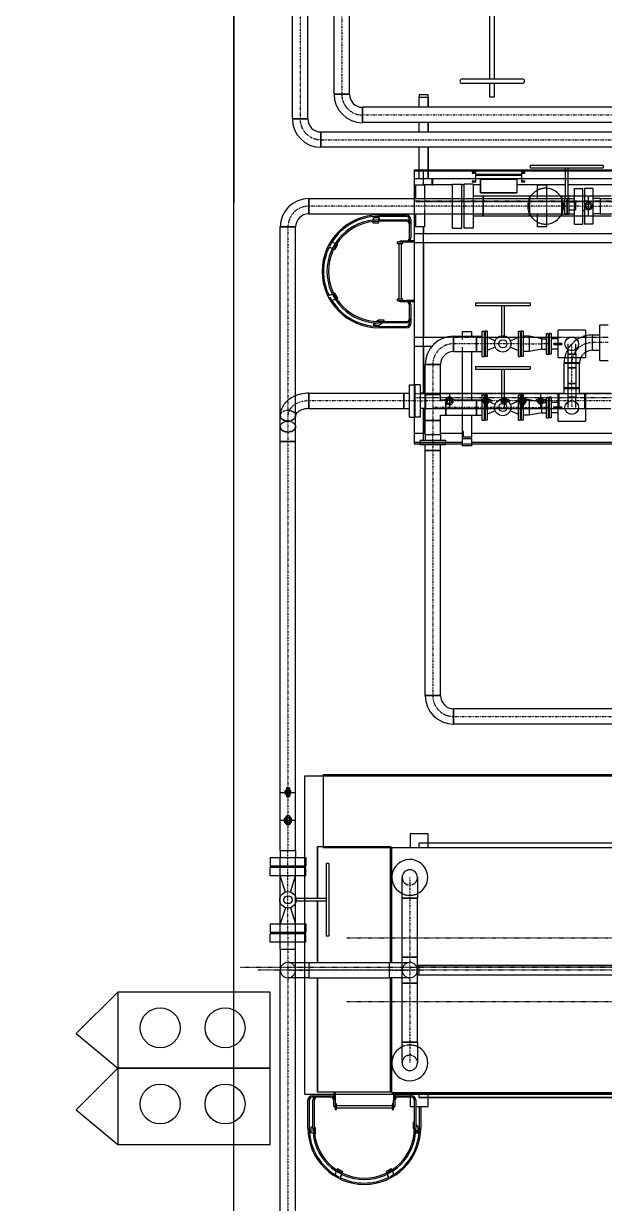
# Model space of a CAD drawing. Header units: millimetres. Extents: x -10011772 to -8149599, y 2847708 to 3434448.
# Drawn here: x -9541442 to -9528684, y 3181163 to 3207107 of the extents above; entities that cross this region are included whole.
import ezdxf

# ---------------------------------------------------------------- set-up
doc = ezdxf.new("R2010")
doc.units = ezdxf.units.MM
for name, pattern in [('DASHDOT2', [0.5, 0.25, -0.125, 0, -0.125]), ('DIVIDE2', [0.625, 0.25, -0.125, 0, -0.125, 0, -0.125]), ('HIDDEN2', [0.1875, 0.125, -0.0625])]:
    doc.linetypes.add(name, pattern=pattern)
doc.layers.add('总平面底图', color=9, linetype='Continuous')
doc.layers.add('硅胶总平面地图', color=9, linetype='Continuous')

# ---------------------------------------------------------------- blocks, each defined once
blk = doc.blocks.new('总平面底图 爆炸危险区 LOCATION I')
at = {"layer": '总平面底图', "linetype": 'DIVIDE2', "ltscale": 10}
blk.add_line((206315, 97328), (206315, 147328), dxfattribs=at)
blk.add_line((206315, 97328), (206315, 147328), dxfattribs=at)
at = {"layer": '总平面底图'}
for p, q in [((206315, 107074), (206315, 147328)), ((206315, 140640), (206315, 137863)), ((208295, 138208), (208295, 135208)), ((218295, 138208), (208295, 138208)), ((208295, 135208), (218295, 135208)), ((207095, 128058), (207095, 131558)), ((207095, 131558), (218295, 131558)), ((207095, 128058), (218295, 128058))]:
    blk.add_line(p, q, dxfattribs=at)
at = {"layer": '总平面底图', "linetype": 'Continuous'}
for p, q in [((206959, 138782), (206959, 141093)), ((207127, 138782), (207127, 141093)), ((207416, 139053), (207416, 140293)), ((207584, 139053), (207584, 140293)), ((209128, 139222), (209128, 140326)), ((209178, 139222), (209178, 140326)), ((208823, 139222), (209483, 139222)), ((209483, 139172), (208823, 139172)), ((209128, 139022), (209128, 139172)), ((209178, 139022), (209178, 139172)), ((207416, 139053), (207584, 139053)), ((207584, 139053), (207416, 139053)), ((208350, 139047), (208350, 139022)), ((208350, 139047), (208350, 139022)), ((208450, 139047), (208350, 139047)), ((208450, 139047), (208350, 139047)), ((208350, 139022), (208450, 139022)), ((208350, 139022), (208450, 139022)), ((208350, 138909), (208350, 139022)), ((208350, 138909), (208350, 139022)), ((208450, 139022), (208450, 139047)), ((208450, 139022), (208450, 139047)), ((208450, 139022), (208450, 138909)), ((208450, 138909), (208450, 139022)), ((209178, 139022), (209128, 139022)), ((207729, 138909), (207729, 138741)), ((207729, 138741), (207729, 138909)), ((213771, 138909), (207729, 138909)), ((206959, 138782), (207127, 138782)), ((207127, 138782), (206959, 138782)), ((213771, 138741), (207729, 138741)), ((208350, 138637), (208350, 138741)), ((208350, 138637), (208350, 138741)), ((208450, 138741), (208450, 138637)), ((208450, 138637), (208450, 138741)), ((207271, 138469), (207271, 138637)), ((212571, 138637), (207271, 138637)), ((207271, 138637), (207271, 138469)), ((212571, 138469), (207271, 138469)), ((208350, 138122), (208350, 138469)), ((208350, 138122), (208350, 138469)), ((208450, 138469), (208450, 138122)), ((208450, 138122), (208450, 138469)), ((208300, 137906), (208300, 138222)), ((208300, 138222), (218300, 138222)), ((208400, 138055), (208400, 138222)), ((208933, 138192), (208933, 138185)), ((208973, 138192), (208933, 138192)), ((208933, 138185), (208970, 138185)), ((208970, 138185), (208970, 138098)), ((208973, 138091), (208973, 138192)), ((208973, 138172), (209473, 138172)), ((208973, 138161), (209473, 138161)), ((209513, 138192), (209473, 138192)), ((209473, 138192), (209473, 138091)), ((209477, 138098), (209477, 138185)), ((209477, 138185), (209513, 138185)), ((209513, 138185), (209513, 138192)), ((209570, 138272), (210370, 138272)), ((209570, 138272), (209570, 138242)), ((209570, 138242), (210370, 138242)), ((209955, 138242), (209955, 138222)), ((209985, 138242), (209985, 138222)), ((210370, 138272), (210370, 138242)), ((208970, 138121), (208300, 138121)), ((208309, 138055), (208309, 137906)), ((208309, 138055), (208410, 138055)), ((208450, 138122), (208350, 138122)), ((208450, 138122), (208350, 138122)), ((208491, 138057), (208400, 138057)), ((208401, 138055), (208401, 138057)), ((208410, 138055), (208410, 137906)), ((208491, 138121), (208491, 138056)), ((208491, 138056), (208501, 138056)), ((208501, 138056), (208501, 138121)), ((208716, 138057), (208501, 138057)), ((208716, 137906), (208716, 138063)), ((208716, 137906), (208716, 138063)), ((208716, 138063), (208819, 138063)), ((208819, 137906), (208819, 138063)), ((208840, 138057), (208819, 138057)), ((208840, 138063), (208840, 137906)), ((208943, 138063), (208840, 138063)), ((208970, 138098), (208933, 138098)), ((208933, 138098), (208933, 138091)), ((208933, 138091), (208973, 138091)), ((208943, 138063), (208943, 137906)), ((209023, 138057), (208943, 138057)), ((209473, 138121), (208973, 138121)), ((209023, 138118), (209423, 138118)), ((209423, 138118), (209023, 138118)), ((209023, 137968), (209023, 138118)), ((209023, 138118), (209023, 137968)), ((209423, 138118), (209423, 137968)), ((209423, 138118), (209423, 137968)), ((209955, 138057), (209423, 138057)), ((209473, 138091), (209513, 138091)), ((214514, 138121), (209477, 138121)), ((209513, 138098), (209477, 138098)), ((209513, 138091), (209513, 138098)), ((209648, 138055), (209750, 138055)), ((209648, 138055), (209648, 137906)), ((209750, 138055), (209750, 137906)), ((209955, 138121), (209955, 137912)), ((209985, 138121), (209985, 137912)), ((210797, 138057), (209985, 138057)), ((207138, 137737), (207138, 137906)), ((207138, 137906), (207138, 137737)), ((207138, 137906), (209978, 137906)), ((209053, 137931), (208943, 137931)), ((209423, 137968), (209023, 137968)), ((209023, 137968), (209423, 137968)), ((209053, 137906), (209053, 137931)), ((209562, 137931), (209053, 137931)), ((209053, 137931), (209053, 137906)), ((209562, 137931), (209562, 137906)), ((209576, 137931), (209562, 137931)), ((209562, 137906), (209562, 137931)), ((209918, 137931), (209904, 137931)), ((209918, 137906), (209918, 137931)), ((209955, 137931), (209918, 137931)), ((209918, 137931), (209918, 137906)), ((209946, 137912), (209946, 137906)), ((209955, 137912), (209946, 137912)), ((209978, 137822), (209978, 137906)), ((209978, 137906), (210057, 137906)), ((209978, 137906), (209978, 137737)), ((210057, 137931), (209985, 137931)), ((209995, 137912), (209985, 137912)), ((209995, 137912), (209995, 137906)), ((210057, 137822), (210057, 138018)), ((210057, 138018), (210149, 138018)), ((210149, 137822), (210149, 138018)), ((210167, 137931), (210149, 137931)), ((210167, 138018), (210167, 137822)), ((210259, 138018), (210167, 138018)), ((210210, 137712), (210210, 137931)), ((210259, 138018), (210259, 137822)), ((210460, 137931), (210259, 137931)), ((210338, 137906), (210259, 137906)), ((210338, 137906), (210338, 137822)), ((210338, 137906), (210338, 137737)), ((210338, 137906), (211157, 137906)), ((209978, 137737), (209978, 137822)), ((210057, 137625), (210057, 137822)), ((210167, 137869), (210149, 137869)), ((210149, 137625), (210149, 137822)), ((210167, 137769), (210149, 137769)), ((210167, 137822), (210167, 137625)), ((210259, 137822), (210259, 137625)), ((210338, 137822), (210338, 137737)), ((207138, 137737), (209978, 137737)), ((207906, 137655), (207843, 137655)), ((207843, 137655), (207843, 137640)), ((207843, 137640), (207906, 137640)), ((207845, 137668), (207850, 137694)), ((207914, 137694), (207850, 137694)), ((207894, 137640), (207906, 137640)), ((207905, 137725), (208210, 137725)), ((208210, 137709), (207905, 137709)), ((207905, 137671), (208210, 137671)), ((208210, 137656), (207905, 137656)), ((207906, 137655), (207906, 137656)), ((207906, 137640), (207909, 137656)), ((207906, 137640), (207906, 137655)), ((207906, 137640), (207906, 137640)), ((207909, 137671), (207914, 137694)), ((207912, 137671), (207914, 137679)), ((207914, 137679), (207914, 137694)), ((208243, 137658), (208243, 137676)), ((208258, 137676), (208258, 137623)), ((208300, 137651), (208300, 137737)), ((208300, 136722), (208300, 137651)), ((208309, 137737), (208309, 137596)), ((208410, 137737), (208410, 137596)), ((208716, 137580), (208716, 137737)), ((208716, 137580), (208716, 137737)), ((208819, 137580), (208819, 137737)), ((208840, 137737), (208840, 137580)), ((208943, 137737), (208943, 137580)), ((209053, 137712), (208943, 137712)), ((209053, 137712), (209053, 137737)), ((209053, 137737), (209053, 137712)), ((209562, 137712), (209053, 137712)), ((209562, 137737), (209562, 137712)), ((209562, 137712), (209562, 137737)), ((209576, 137712), (209562, 137712)), ((209648, 137737), (209648, 137596)), ((209750, 137737), (209750, 137596)), ((209918, 137712), (209904, 137712)), ((209918, 137712), (209918, 137737)), ((209918, 137737), (209918, 137712)), ((210057, 137712), (209918, 137712)), ((209946, 137737), (209946, 137732)), ((209995, 137732), (209946, 137732)), ((209978, 137737), (210057, 137737)), ((209995, 137737), (209995, 137732)), ((210167, 137712), (210149, 137712)), ((210338, 137737), (210259, 137737)), ((210460, 137712), (210259, 137712)), ((210338, 137737), (211157, 137737)), ((206994, 137593), (206825, 137593)), ((206825, 137593), (206994, 137593)), ((206825, 131377), (206825, 137593)), ((206994, 131377), (206994, 137593)), ((208243, 137473), (208243, 137623)), ((208258, 137623), (208258, 137473)), ((208300, 137419), (208300, 137519)), ((211055, 137519), (208300, 137519)), ((208410, 137596), (208309, 137596)), ((208400, 135765), (208400, 137596)), ((208401, 137519), (208401, 137596)), ((208716, 137580), (208819, 137580)), ((208943, 137580), (208840, 137580)), ((209750, 137596), (209648, 137596)), ((210057, 137625), (210149, 137625)), ((210259, 137625), (210167, 137625)), ((207429, 137413), (207392, 137425)), ((207443, 137408), (207412, 137353)), ((207425, 137345), (207457, 137400)), ((207457, 137400), (207443, 137408)), ((207456, 137400), (207451, 137404)), ((207456, 137400), (207456, 137400)), ((208109, 137425), (208109, 137410)), ((208173, 137425), (208109, 137425)), ((208109, 137410), (208173, 137410)), ((208141, 137430), (208129, 137430)), ((208129, 137430), (208129, 137425)), ((208129, 137410), (208129, 136800)), ((208141, 137440), (208210, 137440)), ((208141, 137425), (208141, 137440)), ((208154, 137410), (208154, 136800)), ((208173, 137410), (208173, 137425)), ((208210, 137425), (208173, 137425)), ((208300, 137425), (208210, 137425)), ((208300, 137440), (208245, 137440)), ((211055, 137419), (208300, 137419)), ((208401, 136379), (208401, 137419)), ((207398, 137357), (207361, 137370)), ((207361, 137369), (207369, 137364)), ((207397, 137355), (207369, 137364)), ((207425, 137345), (207411, 137350)), ((207412, 137353), (207425, 137345)), ((207412, 137352), (207417, 137349)), ((207425, 137345), (207438, 137369)), ((207425, 137345), (207425, 137345)), ((207425, 137345), (207425, 137345)), ((207397, 136854), (207369, 136845)), ((207425, 136864), (207411, 136859)), ((207425, 136864), (207412, 136856)), ((207412, 136856), (207443, 136801)), ((207425, 136864), (207419, 136861)), ((207457, 136809), (207425, 136864)), ((207425, 136864), (207425, 136864)), ((207398, 136852), (207361, 136839)), ((207369, 136845), (207361, 136840)), ((207429, 136797), (207392, 136784)), ((207443, 136801), (207457, 136809)), ((207457, 136809), (207444, 136831)), ((207444, 136802), (207449, 136805)), ((207457, 136809), (207457, 136809)), ((208173, 136800), (208109, 136800)), ((208109, 136800), (208109, 136784)), ((208109, 136784), (208173, 136784)), ((208129, 136784), (208129, 136779)), ((208141, 136779), (208129, 136779)), ((208141, 136769), (208141, 136784)), ((208210, 136769), (208141, 136769)), ((208173, 136784), (208173, 136800)), ((208173, 136784), (208210, 136784)), ((208300, 136784), (208210, 136784)), ((208243, 136586), (208243, 136736)), ((208300, 136769), (208245, 136769)), ((208258, 136736), (208258, 136586)), ((208969, 136758), (209269, 136758)), ((208969, 136758), (208969, 136728)), ((208969, 136728), (209269, 136728)), ((209254, 136728), (209254, 136397)), ((209269, 136758), (209569, 136758)), ((209269, 136728), (209569, 136728)), ((209284, 136728), (209284, 136397)), ((209569, 136758), (209569, 136728)), ((208300, 135222), (208300, 136722)), ((207863, 136540), (207850, 136530)), ((207882, 136538), (207850, 136515)), ((207850, 136530), (207850, 136515)), ((207850, 136515), (207914, 136515)), ((207904, 136569), (207882, 136554)), ((207904, 136554), (207903, 136553)), ((207904, 136569), (207904, 136554)), ((207967, 136569), (207904, 136569)), ((207904, 136554), (207967, 136554)), ((207905, 136553), (208210, 136553)), ((208210, 136538), (207905, 136538)), ((207905, 136500), (208210, 136500)), ((208210, 136485), (207905, 136485)), ((207945, 136538), (207914, 136515)), ((207967, 136554), (207966, 136553)), ((207967, 136554), (207967, 136569)), ((208243, 136533), (208243, 136551)), ((208258, 136586), (208258, 136533)), ((210335, 136322), (210335, 136518)), ((210335, 136518), (210427, 136518)), ((208637, 136379), (208300, 136379)), ((208729, 136224), (208729, 136392)), ((208729, 136392), (208729, 136224)), ((208729, 136392), (208980, 136392)), ((208824, 136444), (208824, 136392)), ((208824, 136444), (208926, 136444)), ((208926, 136444), (208926, 136392)), ((208980, 136308), (208980, 136392)), ((208980, 136392), (209044, 136392)), ((208980, 136392), (208980, 136224)), ((209044, 136308), (209044, 136448)), ((209044, 136448), (209068, 136448)), ((209068, 136308), (209068, 136448)), ((209072, 136379), (209068, 136379)), ((209072, 136392), (209072, 136308)), ((209074, 136392), (209072, 136392)), ((209074, 136448), (209074, 136308)), ((209098, 136448), (209074, 136448)), ((209098, 136448), (209098, 136308)), ((209186, 136343), (209098, 136381)), ((209213, 136379), (209104, 136379)), ((209434, 136379), (209325, 136379)), ((209352, 136343), (209441, 136381)), ((209441, 136308), (209441, 136448)), ((209441, 136448), (209465, 136448)), ((209465, 136308), (209465, 136448)), ((209465, 136392), (209466, 136392)), ((209466, 136224), (209466, 136392)), ((209471, 136379), (209466, 136379)), ((209471, 136448), (209471, 136308)), ((209494, 136448), (209471, 136448)), ((209494, 136448), (209494, 136308)), ((209558, 136392), (209494, 136392)), ((209558, 136392), (209558, 136308)), ((209558, 136392), (209558, 136224)), ((209698, 136365), (209558, 136392)), ((209750, 136379), (209629, 136379)), ((209698, 136251), (209698, 136365)), ((209698, 136308), (209698, 136365)), ((209698, 136365), (209750, 136365)), ((209750, 136308), (209750, 136422)), ((209750, 136422), (209772, 136422)), ((209772, 136308), (209772, 136422)), ((209778, 136379), (209772, 136379)), ((209778, 136422), (209778, 136308)), ((209801, 136422), (209778, 136422)), ((209801, 136422), (209801, 136308)), ((209877, 136379), (209801, 136379)), ((209877, 136365), (209801, 136365)), ((209877, 136158), (209877, 136458)), ((210177, 136458), (209877, 136458)), ((210177, 136458), (210177, 136158)), ((210255, 136237), (210255, 136406)), ((210255, 136322), (210255, 136406)), ((210255, 136406), (210335, 136406)), ((208487, 136279), (208300, 136279)), ((208401, 135765), (208401, 136279)), ((208729, 136224), (208980, 136224)), ((208824, 136224), (208824, 135692)), ((208926, 136224), (208926, 135692)), ((208980, 136224), (208980, 136308)), ((208980, 136224), (209044, 136224)), ((209044, 136168), (209044, 136308)), ((209068, 136168), (209068, 136308)), ((209072, 136279), (209068, 136279)), ((209072, 136308), (209072, 136224)), ((209074, 136225), (209072, 136224)), ((209074, 136308), (209074, 136168)), ((209098, 136308), (209098, 136168)), ((209186, 136273), (209098, 136235)), ((209352, 136273), (209441, 136235)), ((209441, 136168), (209441, 136308)), ((209465, 136168), (209465, 136308)), ((209465, 136225), (209466, 136224)), ((209471, 136279), (209466, 136279)), ((209471, 136308), (209471, 136168)), ((209494, 136308), (209494, 136168)), ((209558, 136224), (209494, 136224)), ((209558, 136308), (209558, 136224)), ((209698, 136251), (209558, 136224)), ((209698, 136251), (209698, 136308)), ((209698, 136251), (209750, 136251)), ((209750, 136194), (209750, 136308)), ((209772, 136194), (209772, 136308)), ((209778, 136279), (209772, 136279)), ((209778, 136308), (209778, 136194)), ((209801, 136308), (209801, 136194)), ((209877, 136251), (209801, 136251)), ((210255, 136237), (210255, 136322)), ((210255, 136237), (210335, 136237)), ((210335, 136125), (210335, 136322)), ((208584, 136080), (208416, 136080)), ((208416, 136080), (208584, 136080)), ((208416, 135751), (208416, 136080)), ((208584, 135751), (208584, 136080)), ((209044, 136168), (209068, 136168)), ((209098, 136168), (209074, 136168)), ((209441, 136168), (209465, 136168)), ((209494, 136168), (209471, 136168)), ((209750, 136194), (209772, 136194)), ((209801, 136194), (209778, 136194)), ((209877, 136158), (210177, 136158)), ((209982, 136101), (209943, 136101)), ((209943, 135815), (209943, 136101)), ((209982, 136093), (209943, 136093)), ((209982, 136158), (209982, 136044)), ((210071, 136158), (210071, 136044)), ((210111, 136093), (210071, 136093)), ((210111, 135815), (210111, 136093)), ((210335, 136125), (210427, 136125)), ((208969, 136058), (209269, 136058)), ((208969, 136058), (208969, 136028)), ((208969, 136028), (209269, 136028)), ((209254, 136028), (209254, 135697)), ((209269, 136058), (209569, 136058)), ((209269, 136028), (209569, 136028)), ((209284, 136028), (209284, 135697)), ((209569, 136058), (209569, 136028)), ((209982, 136044), (210071, 136044)), ((209982, 136044), (209982, 135872)), ((210071, 136044), (209982, 136044)), ((210071, 136044), (210071, 135872)), ((208244, 135681), (208244, 135858)), ((208244, 135858), (208300, 135858)), ((208304, 135858), (208304, 135681)), ((208360, 135858), (208304, 135858)), ((208360, 135858), (208360, 135681)), ((209982, 135823), (209943, 135823)), ((209943, 135765), (209943, 135823)), ((210071, 135872), (209982, 135872)), ((209982, 135872), (209982, 135758)), ((209982, 135872), (210071, 135872)), ((210071, 135872), (210071, 135758)), ((210111, 135823), (210071, 135823)), ((210111, 135765), (210111, 135823)), ((207138, 135596), (207138, 135765)), ((207138, 135765), (207138, 135681)), ((207138, 135765), (208183, 135765)), ((208183, 135681), (208183, 135765)), ((208183, 135765), (208244, 135765)), ((208183, 135765), (208183, 135681)), ((208304, 135715), (208300, 135715)), ((208416, 135765), (208360, 135765)), ((208584, 135751), (208416, 135751)), ((208416, 135465), (208416, 135751)), ((208416, 135751), (208584, 135751)), ((208422, 135751), (208422, 135751)), ((208422, 135751), (208422, 135751)), ((208584, 135765), (208684, 135765)), ((208584, 135692), (208584, 135751)), ((208584, 135692), (208643, 135692)), ((208634, 135697), (208684, 135697)), ((208634, 135697), (208634, 135692)), ((208643, 135524), (208643, 135692)), ((208643, 135692), (208643, 135524)), ((208643, 135692), (208980, 135692)), ((208684, 135765), (208684, 135596)), ((208684, 135765), (208824, 135765)), ((208684, 135697), (208734, 135697)), ((208734, 135697), (208734, 135692)), ((208926, 135765), (209084, 135765)), ((208980, 135608), (208980, 135692)), ((208980, 135692), (209044, 135692)), ((208980, 135692), (208980, 135524)), ((209034, 135697), (209044, 135697)), ((209034, 135697), (209034, 135692)), ((209044, 135608), (209044, 135748)), ((209044, 135748), (209068, 135748)), ((209068, 135608), (209068, 135748)), ((209068, 135697), (209074, 135697)), ((209072, 135692), (209072, 135608)), ((209074, 135692), (209072, 135692)), ((209074, 135748), (209074, 135608)), ((209098, 135748), (209074, 135748)), ((209084, 135765), (209084, 135596)), ((209084, 135765), (209254, 135765)), ((209098, 135748), (209098, 135608)), ((209098, 135697), (209134, 135697)), ((209134, 135697), (209134, 135666)), ((209234, 135697), (209254, 135697)), ((209234, 135697), (209234, 135691)), ((209284, 135765), (209284, 135596)), ((209284, 135765), (209484, 135765)), ((209284, 135697), (209334, 135697)), ((209334, 135697), (209334, 135670)), ((209434, 135697), (209441, 135697)), ((209434, 135697), (209434, 135679)), ((209441, 135608), (209441, 135748)), ((209441, 135748), (209465, 135748)), ((209465, 135608), (209465, 135748)), ((209465, 135697), (209471, 135697)), ((209465, 135692), (209466, 135692)), ((209466, 135524), (209466, 135692)), ((209471, 135748), (209471, 135608)), ((209494, 135748), (209471, 135748)), ((209484, 135765), (209484, 135596)), ((209484, 135765), (209684, 135765)), ((209494, 135748), (209494, 135608)), ((209494, 135697), (209534, 135697)), ((209558, 135692), (209494, 135692)), ((209534, 135697), (209534, 135692)), ((209558, 135692), (209558, 135524)), ((209698, 135665), (209558, 135692)), ((209558, 135692), (209558, 135608)), ((209634, 135697), (209684, 135697)), ((209634, 135697), (209634, 135678)), ((209684, 135765), (209684, 135596)), ((209684, 135765), (209884, 135765)), ((209684, 135697), (209734, 135697)), ((209734, 135697), (209734, 135665)), ((209750, 135608), (209750, 135722)), ((209750, 135722), (209772, 135722)), ((209772, 135608), (209772, 135722)), ((209778, 135722), (209778, 135608)), ((209801, 135722), (209778, 135722)), ((209801, 135722), (209801, 135608)), ((209877, 135458), (209877, 135758)), ((210177, 135758), (209877, 135758)), ((209884, 135758), (209884, 135765)), ((209884, 135765), (209943, 135765)), ((209884, 135765), (209884, 135758)), ((209982, 135815), (209943, 135815)), ((210111, 135815), (210071, 135815)), ((210111, 135765), (210170, 135765)), ((210170, 135765), (210170, 135758)), ((210170, 135765), (210457, 135765)), ((210170, 135758), (210170, 135765)), ((210170, 135760), (210170, 135760)), ((210177, 135758), (210177, 135458)), ((207138, 135681), (207138, 135596)), ((207138, 135596), (208183, 135596)), ((208183, 135596), (208183, 135681)), ((208183, 135681), (208183, 135596)), ((208183, 135596), (208244, 135596)), ((208244, 135503), (208244, 135681)), ((208304, 135615), (208300, 135615)), ((208304, 135681), (208304, 135503)), ((208360, 135681), (208360, 135503)), ((208416, 135596), (208360, 135596)), ((208400, 135250), (208400, 135596)), ((208401, 135322), (208401, 135596)), ((208643, 135664), (208643, 135664)), ((208643, 135596), (208643, 135596)), ((208980, 135524), (208980, 135608)), ((209044, 135468), (209044, 135608)), ((209068, 135664), (209072, 135664)), ((209068, 135468), (209068, 135608)), ((209068, 135596), (209072, 135596)), ((209072, 135608), (209072, 135524)), ((209074, 135608), (209074, 135468)), ((209186, 135643), (209098, 135681)), ((209098, 135608), (209098, 135468)), ((209186, 135573), (209098, 135535)), ((209352, 135643), (209441, 135681)), ((209352, 135573), (209441, 135535)), ((209441, 135468), (209441, 135608)), ((209465, 135468), (209465, 135608)), ((209466, 135664), (209471, 135664)), ((209466, 135596), (209471, 135596)), ((209471, 135608), (209471, 135468)), ((209494, 135608), (209494, 135468)), ((209558, 135608), (209558, 135524)), ((209698, 135608), (209698, 135665)), ((209698, 135665), (209750, 135665)), ((209698, 135551), (209698, 135665)), ((209698, 135551), (209698, 135608)), ((209750, 135494), (209750, 135608)), ((209772, 135494), (209772, 135608)), ((209772, 135596), (209778, 135596)), ((209778, 135608), (209778, 135494)), ((209877, 135665), (209801, 135665)), ((209801, 135608), (209801, 135494)), ((210177, 135596), (210457, 135596)), ((208244, 135503), (208300, 135503)), ((208360, 135503), (208304, 135503)), ((208584, 135465), (208416, 135465)), ((208416, 135465), (208584, 135465)), ((208416, 135313), (208416, 135465)), ((208584, 135465), (208584, 135524)), ((208584, 135524), (208643, 135524)), ((208584, 135313), (208584, 135465)), ((208643, 135524), (208980, 135524)), ((208824, 135524), (208824, 135344)), ((208926, 135524), (208926, 135281)), ((208980, 135524), (209044, 135524)), ((209044, 135468), (209068, 135468)), ((209074, 135525), (209072, 135524)), ((209098, 135468), (209074, 135468)), ((209441, 135468), (209465, 135468)), ((209465, 135525), (209466, 135524)), ((209494, 135468), (209471, 135468)), ((209558, 135524), (209494, 135524)), ((209698, 135551), (209558, 135524)), ((209698, 135551), (209750, 135551)), ((209750, 135494), (209772, 135494)), ((209801, 135494), (209778, 135494)), ((209877, 135551), (209801, 135551)), ((209877, 135458), (210177, 135458)), ((208416, 135322), (208300, 135322)), ((208416, 135323), (208400, 135323)), ((208416, 135313), (208500, 135313)), ((208416, 135313), (208416, 135250)), ((208416, 135313), (208584, 135313)), ((208500, 135313), (208584, 135313)), ((208824, 135323), (208584, 135323)), ((208824, 135322), (208584, 135322)), ((208584, 135313), (208584, 135250)), ((208824, 135344), (208824, 135268)), ((208837, 135344), (208824, 135344)), ((208837, 135281), (208837, 135344)), ((210797, 135323), (208926, 135323)), ((215141, 135322), (208926, 135322)), ((208360, 135222), (208300, 135222)), ((208360, 135250), (208500, 135250)), ((208360, 135250), (208360, 135226)), ((208360, 135226), (208500, 135226)), ((208500, 135222), (208360, 135222)), ((208360, 135198), (208360, 135222)), ((208500, 135198), (208360, 135198)), ((208400, 135222), (208400, 135226)), ((208416, 135134), (208416, 135198)), ((208500, 135250), (208640, 135250)), ((208500, 135226), (208640, 135226)), ((208640, 135222), (208500, 135222)), ((208640, 135198), (208500, 135198)), ((208584, 135134), (208584, 135198)), ((208640, 135250), (208640, 135226)), ((208640, 135198), (208640, 135222)), ((208824, 135222), (208640, 135222)), ((208824, 135268), (208824, 135186)), ((208824, 135268), (208926, 135268)), ((208926, 135186), (208824, 135186)), ((208926, 135281), (208837, 135281)), ((208926, 135268), (208926, 135281)), ((208926, 135268), (208926, 135186)), ((218300, 135222), (208926, 135222)), ((208500, 135134), (208416, 135134)), ((208416, 135134), (208584, 135134)), ((208416, 132440), (208416, 135134)), ((208584, 135134), (208500, 135134)), ((208584, 132440), (208584, 135134)), ((208584, 132440), (208416, 132440)), ((208416, 132440), (208584, 132440)), ((208729, 132296), (208729, 132128)), ((208729, 132128), (208729, 132296)), ((219330, 132296), (208729, 132296)), ((219330, 132128), (208729, 132128)), ((207095, 129506), (207095, 131558)), ((207300, 130772), (207300, 131572)), ((207300, 130772), (207300, 131572)), ((207300, 131572), (218300, 131572)), ((206893, 131427), (206893, 131377)), ((206926, 131427), (206893, 131427)), ((206926, 131427), (206926, 131377)), ((206825, 131377), (206994, 131377)), ((206825, 131070), (206825, 131377)), ((206893, 131377), (206893, 131327)), ((206926, 131327), (206893, 131327)), ((206926, 131377), (206926, 131327)), ((206994, 131070), (206994, 131377)), ((206825, 131070), (206994, 131070)), ((206825, 130739), (206825, 131070)), ((206893, 131120), (206893, 131070)), ((206926, 131120), (206893, 131120)), ((206893, 131070), (206893, 131020)), ((206926, 131020), (206893, 131020)), ((206926, 131120), (206926, 131070)), ((206926, 131070), (206926, 131020)), ((206994, 130739), (206994, 131070)), ((208450, 130922), (208250, 130922)), ((208450, 130922), (208250, 130922)), ((208250, 130922), (208250, 130772)), ((208250, 130922), (208250, 130772)), ((208450, 130772), (208450, 130922)), ((208450, 130772), (208450, 130922)), ((207233, 130210), (207233, 130781)), ((207233, 130781), (207233, 130210)), ((207233, 130781), (208033, 130781)), ((207233, 130781), (208033, 130781)), ((208050, 130772), (207300, 130772)), ((207300, 130772), (208050, 130772)), ((208033, 130781), (208033, 129506)), ((208033, 130781), (208033, 129506)), ((208050, 129506), (208050, 130772)), ((208050, 129506), (208050, 130772)), ((208050, 130772), (217550, 130772)), ((208050, 130772), (217550, 130772)), ((208350, 130822), (217250, 130822)), ((208350, 130822), (217250, 130822)), ((208350, 130772), (208350, 130822)), ((208350, 130772), (208350, 130822)), ((206713, 130660), (206909, 130660)), ((206713, 130660), (206713, 130568)), ((206825, 130739), (206994, 130739)), ((206825, 130739), (206909, 130739)), ((206825, 130739), (206825, 130660)), ((206909, 130739), (206994, 130739)), ((206909, 130660), (207106, 130660)), ((206994, 130739), (206994, 130660)), ((207106, 130660), (207106, 130568)), ((208050, 130681), (208033, 130681)), ((208050, 130681), (208033, 130681)), ((206713, 130568), (206909, 130568)), ((206909, 130550), (206713, 130550)), ((206713, 130458), (206713, 130550)), ((206825, 130550), (206825, 130568)), ((206909, 130568), (207106, 130568)), ((207106, 130550), (206909, 130550)), ((206994, 130550), (206994, 130568)), ((207106, 130458), (207106, 130550)), ((207329, 130595), (207329, 130195)), ((207359, 130595), (207329, 130595)), ((207359, 130595), (207359, 130195)), ((206909, 130458), (206713, 130458)), ((206825, 130227), (206825, 130458)), ((206909, 130458), (206825, 130458)), ((206882, 130280), (206825, 130458)), ((206994, 130458), (206909, 130458)), ((207106, 130458), (206909, 130458)), ((206937, 130280), (206994, 130458)), ((206994, 130227), (206994, 130458)), ((208164, 130213), (208164, 130442)), ((208333, 130442), (208333, 130213)), ((206825, 129931), (206825, 130163)), ((206882, 130109), (206825, 129931)), ((206937, 130109), (206994, 129931)), ((206994, 129931), (206994, 130163)), ((207329, 130210), (206998, 130210)), ((207329, 130180), (206998, 130180)), ((207233, 129506), (207233, 130180)), ((207233, 130180), (207233, 129506)), ((207329, 130195), (207329, 129795)), ((207359, 130195), (207359, 129795)), ((208164, 130213), (208333, 130213)), ((208164, 129564), (208164, 130213)), ((208333, 130213), (208164, 130213)), ((208333, 129564), (208333, 130213)), ((206713, 129931), (206909, 129931)), ((206713, 129931), (206713, 129839)), ((206825, 129931), (206994, 129931)), ((206909, 129931), (207106, 129931)), ((207106, 129931), (207106, 129839)), ((206713, 129839), (206909, 129839)), ((206909, 129822), (206713, 129822)), ((206713, 129730), (206713, 129822)), ((206909, 129730), (206713, 129730)), ((206825, 129822), (206825, 129839)), ((206825, 129650), (206825, 129730)), ((206909, 129839), (207106, 129839)), ((207106, 129822), (206909, 129822)), ((207106, 129730), (206909, 129730)), ((206994, 129822), (206994, 129839)), ((206994, 129650), (206994, 129730)), ((207106, 129730), (207106, 129822)), ((207359, 129795), (207329, 129795)), ((206909, 129650), (206825, 129650)), ((206825, 129650), (206825, 129422)), ((206909, 129650), (206825, 129650)), ((206994, 129650), (206909, 129650)), ((206994, 129650), (206909, 129650)), ((206994, 129506), (206994, 129650)), ((206909, 129506), (207138, 129506)), ((207138, 129506), (207138, 129337)), ((207138, 129506), (207138, 129337)), ((207138, 129506), (208020, 129506)), ((208020, 129506), (208020, 129337)), ((208020, 129506), (208248, 129506)), ((208020, 129506), (208020, 129337)), ((208164, 129564), (208333, 129564)), ((208248, 129564), (208164, 129564)), ((208164, 129506), (208164, 129564)), ((208333, 129564), (208248, 129564)), ((208333, 129279), (208333, 129564)), ((217550, 129472), (208333, 129472)), ((208333, 129472), (217550, 129472)), ((208350, 129372), (208350, 129472)), ((208350, 129372), (208350, 129472)), ((206825, 122150), (206825, 129422)), ((207138, 129337), (206909, 129337)), ((206994, 122150), (206994, 129337)), ((207095, 128058), (207095, 129337)), ((207138, 129337), (208020, 129337)), ((207233, 128081), (207233, 129337)), ((207233, 129337), (207233, 128081)), ((208248, 129337), (208020, 129337)), ((208033, 129337), (208033, 128081)), ((208033, 129337), (208033, 128081)), ((208050, 128072), (208050, 129337)), ((208050, 128072), (208050, 129337)), ((208164, 129279), (208164, 129337)), ((208333, 129372), (217550, 129372)), ((208333, 129372), (217550, 129372)), ((208164, 129279), (208333, 129279)), ((208164, 128630), (208164, 129279)), ((208248, 129279), (208164, 129279)), ((208333, 129279), (208248, 129279)), ((208333, 128630), (208333, 129279)), ((208164, 128630), (208333, 128630)), ((208333, 128630), (208164, 128630)), ((208164, 128402), (208164, 128630)), ((208333, 128630), (208333, 128402)), ((208033, 128181), (208050, 128181)), ((208050, 128181), (208033, 128181)), ((207177, 128039), (207230, 128039)), ((207230, 128039), (207380, 128039)), ((208033, 128081), (207233, 128081)), ((208033, 128081), (207233, 128081)), ((207413, 128081), (207413, 128026)), ((207428, 128081), (207428, 127991)), ((208050, 128081), (208033, 128081)), ((208050, 128081), (208033, 128081)), ((217550, 128072), (208050, 128072)), ((208050, 128072), (217550, 128072)), ((208068, 128072), (208068, 127991)), ((208084, 128072), (208084, 128026)), ((208117, 128039), (208266, 128039)), ((208250, 128072), (208250, 128039)), ((208250, 128072), (208250, 128039)), ((208350, 128022), (208350, 128072)), ((208350, 128022), (208350, 128072)), ((208450, 127922), (208450, 128072)), ((208450, 127922), (208450, 128072)), ((207129, 127686), (207129, 127991)), ((207144, 127991), (207144, 127686)), ((207195, 128024), (207177, 128024)), ((207182, 127686), (207182, 127991)), ((207197, 127991), (207197, 127686)), ((207380, 128024), (207230, 128024)), ((207413, 127923), (207413, 127991)), ((207428, 127923), (207413, 127923)), ((207423, 127923), (207423, 127910)), ((207423, 127910), (207428, 127910)), ((207428, 127991), (207428, 127954)), ((207443, 127954), (207428, 127954)), ((207428, 127954), (207428, 127891)), ((207443, 127891), (207443, 127954)), ((207443, 127935), (208053, 127935)), ((207443, 127910), (208053, 127910)), ((208068, 127954), (208053, 127954)), ((208053, 127954), (208053, 127891)), ((208068, 127954), (208068, 127991)), ((208068, 127891), (208068, 127954)), ((208084, 127923), (208068, 127923)), ((208068, 127910), (208073, 127910)), ((208073, 127923), (208073, 127910)), ((208084, 127991), (208084, 127923)), ((208266, 128024), (208117, 128024)), ((208250, 128024), (208250, 127922)), ((208250, 128024), (208250, 127922)), ((208250, 127922), (208299, 127922)), ((208250, 127922), (208299, 127922)), ((208299, 127686), (208299, 127991)), ((208315, 127991), (208315, 127686)), ((208315, 127922), (208450, 127922)), ((208315, 127922), (208450, 127922)), ((217250, 128022), (208350, 128022)), ((208350, 128022), (217250, 128022)), ((208353, 127686), (208353, 127922)), ((208368, 127922), (208368, 127686)), ((207428, 127891), (207443, 127891)), ((208053, 127891), (208068, 127891)), ((207159, 127695), (207159, 127632)), ((207174, 127695), (207159, 127695)), ((207182, 127691), (207159, 127695)), ((207182, 127694), (207174, 127695)), ((207213, 127688), (207197, 127691)), ((207198, 127688), (207197, 127688)), ((207198, 127688), (207198, 127624)), ((207213, 127688), (207198, 127688)), ((207213, 127675), (207213, 127688)), ((207213, 127688), (207213, 127688)), ((207213, 127624), (207213, 127688)), ((208283, 127749), (208283, 127685)), ((208299, 127749), (208283, 127749)), ((208283, 127685), (208299, 127664)), ((208283, 127685), (208299, 127685)), ((208299, 127685), (208299, 127749)), ((208299, 127748), (208299, 127747)), ((208299, 127685), (208299, 127684)), ((208313, 127644), (208322, 127632)), ((208314, 127664), (208338, 127632)), ((208315, 127726), (208338, 127695)), ((208338, 127632), (208338, 127695)), ((207185, 127627), (207159, 127632)), ((207198, 127624), (207213, 127624)), ((208322, 127632), (208338, 127632)), ((207440, 127211), (207428, 127174)), ((207453, 127238), (207445, 127225)), ((207445, 127225), (207500, 127193)), ((207453, 127238), (207449, 127232)), ((207508, 127206), (207453, 127238)), ((207453, 127238), (207453, 127238)), ((207496, 127179), (207483, 127142)), ((207508, 127207), (207484, 127220)), ((207484, 127143), (207489, 127151)), ((207498, 127178), (207489, 127151)), ((207500, 127193), (207508, 127206)), ((207501, 127194), (207504, 127199)), ((207508, 127206), (207503, 127193)), ((207508, 127207), (207508, 127206)), ((207508, 127206), (207508, 127207)), ((208044, 127238), (207989, 127206)), ((207989, 127206), (207996, 127193)), ((207989, 127206), (207992, 127200)), ((207989, 127206), (207989, 127206)), ((207989, 127206), (207993, 127193)), ((207996, 127193), (208051, 127225)), ((207998, 127178), (208008, 127150)), ((208001, 127180), (208014, 127142)), ((208008, 127150), (208012, 127143)), ((208044, 127238), (208022, 127226)), ((208044, 127238), (208044, 127238)), ((208051, 127225), (208044, 127238)), ((208051, 127226), (208048, 127231)), ((208056, 127211), (208069, 127174))]:
    blk.add_line(p, q, dxfattribs=at)
at = {"layer": '总平面底图', "linetype": 'DIVIDE2'}
for p, q in [((207043, 141093), (207043, 138782)), ((207500, 140293), (207500, 139053)), ((207500, 139053), (207500, 139053)), ((207500, 139053), (207500, 139053)), ((207729, 138825), (207729, 138825)), ((207729, 138825), (207729, 138825)), ((207729, 138825), (213771, 138825)), ((207043, 138782), (207043, 138782)), ((207043, 138782), (207043, 138782)), ((207271, 138553), (212571, 138553)), ((207271, 138553), (207271, 138553)), ((207271, 138553), (207271, 138553)), ((207138, 137822), (207138, 137822)), ((207138, 137822), (207138, 137822)), ((209978, 137822), (207138, 137822)), ((210149, 137822), (209978, 137822)), ((210149, 137822), (210167, 137822)), ((210167, 137822), (210338, 137822)), ((211157, 137822), (210338, 137822)), ((206909, 137593), (206909, 137593)), ((206909, 137593), (206909, 137593)), ((206909, 137593), (206909, 131427)), ((208729, 136308), (208729, 136308)), ((208729, 136308), (208729, 136308)), ((208980, 136308), (208729, 136308)), ((209068, 136308), (208980, 136308)), ((209466, 136308), (209072, 136308)), ((209471, 136308), (209558, 136308)), ((209558, 136308), (209698, 136308)), ((209772, 136308), (209698, 136308)), ((210027, 136194), (210027, 136301)), ((210255, 136322), (210255, 136322)), ((210255, 136322), (210255, 136322)), ((210427, 136322), (210255, 136322)), ((208500, 136080), (208500, 136080)), ((208500, 136080), (208500, 136080)), ((208500, 136080), (208500, 135751)), ((210027, 136194), (210027, 136194)), ((210027, 136194), (210027, 136194)), ((210027, 136158), (210027, 136194)), ((210027, 136044), (210027, 136158)), ((210027, 136044), (210027, 136044)), ((210027, 136044), (210027, 136044)), ((210027, 135872), (210027, 136044)), ((210027, 135758), (210027, 135872)), ((210027, 135872), (210027, 135872)), ((208500, 135751), (208500, 135751)), ((208500, 135751), (208500, 135465)), ((210027, 135722), (210027, 135758)), ((210027, 135722), (210027, 135722)), ((210027, 135722), (210027, 135722)), ((210027, 135722), (210027, 135616)), ((207138, 135681), (207138, 135681)), ((207138, 135681), (207138, 135681)), ((208183, 135681), (207138, 135681)), ((208300, 135681), (208183, 135681)), ((208304, 135681), (208416, 135681)), ((208416, 135681), (208422, 135681)), ((208684, 135681), (208422, 135681)), ((208643, 135608), (208500, 135608)), ((208643, 135608), (208643, 135608)), ((208980, 135608), (208643, 135608)), ((208684, 135681), (208684, 135681)), ((208684, 135681), (208684, 135681)), ((209084, 135681), (208684, 135681)), ((209068, 135608), (208980, 135608)), ((209466, 135608), (209072, 135608)), ((209084, 135681), (209084, 135681)), ((209084, 135681), (209084, 135681)), ((209134, 135681), (209084, 135681)), ((209216, 135681), (209134, 135681)), ((209284, 135681), (209216, 135681)), ((209284, 135681), (209284, 135681)), ((209284, 135681), (209284, 135681)), ((209334, 135681), (209284, 135681)), ((209434, 135681), (209334, 135681)), ((209484, 135681), (209434, 135681)), ((209471, 135608), (209558, 135608)), ((209484, 135681), (209484, 135681)), ((209484, 135681), (209484, 135681)), ((209619, 135681), (209484, 135681)), ((209558, 135608), (209698, 135608)), ((209634, 135681), (209619, 135681)), ((209684, 135681), (209634, 135681)), ((209684, 135681), (209684, 135681)), ((209684, 135681), (209684, 135681)), ((209734, 135681), (209684, 135681)), ((209772, 135608), (209698, 135608)), ((209750, 135681), (209734, 135681)), ((209772, 135681), (209750, 135681)), ((209778, 135681), (209772, 135681)), ((209801, 135681), (209778, 135681)), ((209877, 135681), (209801, 135681)), ((209884, 135681), (209877, 135681)), ((209884, 135681), (209884, 135681)), ((209884, 135681), (209884, 135681)), ((210170, 135681), (209884, 135681)), ((210177, 135681), (210170, 135681)), ((210170, 135681), (210170, 135681)), ((210457, 135681), (210177, 135681)), ((208500, 135465), (208500, 135465)), ((208500, 135465), (208500, 135465)), ((208500, 135465), (208500, 135313)), ((208500, 135226), (208500, 135313)), ((208500, 135222), (208500, 135134)), ((208500, 135134), (208500, 132440)), ((208500, 132440), (208500, 132440)), ((208500, 132440), (208500, 132440)), ((208729, 132212), (208729, 132212)), ((208729, 132212), (208729, 132212)), ((208729, 132212), (219330, 132212)), ((206909, 131427), (206909, 131377)), ((206909, 131377), (206909, 131327)), ((206909, 131377), (206909, 131377)), ((206909, 131377), (206909, 131377)), ((206909, 131327), (206909, 131120)), ((206909, 131120), (206909, 131070)), ((206909, 131070), (206909, 131070)), ((206909, 131070), (206909, 131070)), ((206909, 131070), (206909, 131020)), ((206909, 131020), (206909, 130739)), ((206909, 130568), (206909, 130739)), ((206909, 130568), (206909, 130550)), ((206909, 129839), (206909, 130550)), ((208248, 130442), (208248, 130213)), ((208248, 130213), (208248, 129564)), ((208248, 130213), (208248, 130213)), ((208248, 130213), (208248, 130213)), ((206909, 129839), (206909, 129822)), ((206909, 129822), (206909, 129650)), ((206909, 129650), (206909, 129650)), ((206909, 129650), (206909, 129650)), ((206909, 129650), (206909, 129506)), ((206909, 129506), (206909, 129422)), ((208248, 129564), (208248, 129564)), ((208248, 129564), (208248, 129506)), ((208248, 129506), (208248, 129337)), ((206909, 129422), (207138, 129422)), ((206909, 129422), (206909, 129337)), ((206909, 129337), (206909, 122150)), ((207138, 129422), (207138, 129422)), ((207138, 129422), (207138, 129422)), ((208020, 129422), (207138, 129422)), ((208020, 129422), (208020, 129422)), ((208020, 129422), (208020, 129422)), ((208020, 129422), (208248, 129422)), ((208248, 129337), (208248, 129279)), ((208248, 129279), (208248, 128630)), ((208248, 129279), (208248, 129279)), ((208248, 129279), (208248, 129279)), ((208248, 128630), (208248, 128630)), ((208248, 128630), (208248, 128630)), ((208248, 128630), (208248, 128402))]:
    blk.add_line(p, q, dxfattribs=at)
at = {"layer": '总平面底图', "linetype": 'HIDDEN2'}
for p, q in [((209955, 138222), (209955, 138121)), ((209985, 138222), (209985, 138121)), ((208716, 137822), (208716, 137906)), ((208716, 137822), (208716, 137906)), ((208819, 137822), (208819, 137906)), ((208840, 137906), (208840, 137822)), ((208943, 137906), (208943, 137822)), ((209053, 137737), (209053, 137906)), ((209053, 137906), (209053, 137822)), ((209562, 137906), (209562, 137822)), ((209562, 137737), (209562, 137906)), ((209904, 137931), (209576, 137931)), ((209918, 137737), (209918, 137906)), ((209918, 137906), (209918, 137822)), ((209946, 137906), (209946, 137737)), ((209985, 137931), (209955, 137931)), ((209995, 137906), (209995, 137737)), ((210149, 137931), (210057, 137931)), ((210210, 137931), (210167, 137931)), ((210259, 137931), (210210, 137931)), ((208716, 137737), (208716, 137822)), ((208716, 137737), (208716, 137822)), ((208819, 137737), (208819, 137822)), ((208840, 137822), (208840, 137737)), ((208943, 137822), (208943, 137737)), ((209053, 137822), (209053, 137737)), ((209562, 137822), (209562, 137737)), ((209918, 137822), (209918, 137737)), ((209946, 137837), (209936, 137837)), ((209946, 137807), (209936, 137807)), ((210069, 137867), (209995, 137867)), ((210069, 137777), (209995, 137777)), ((210069, 137867), (210069, 137777)), ((209904, 137712), (209576, 137712)), ((210149, 137712), (210057, 137712)), ((210210, 137712), (210167, 137712)), ((210259, 137712), (210210, 137712)), ((209830, 136301), (209830, 136316)), ((209830, 136316), (209922, 136316)), ((209830, 136301), (209922, 136301)), ((209982, 136308), (209982, 136194)), ((210071, 136194), (210071, 136308)), ((209982, 136194), (210027, 136194)), ((210071, 136194), (209982, 136194)), ((209982, 136194), (209982, 136158)), ((210027, 136101), (209982, 136101)), ((210071, 136093), (209982, 136093)), ((210027, 136194), (210071, 136194)), ((210111, 136101), (210027, 136101)), ((210071, 136194), (210071, 136158)), ((210111, 136093), (210111, 136101)), ((210027, 135823), (209982, 135823)), ((210071, 135823), (210027, 135823)), ((208422, 135765), (208416, 135765)), ((208422, 135765), (208422, 135751)), ((208422, 135765), (208422, 135751)), ((208422, 135765), (208584, 135765)), ((208422, 135751), (208422, 135681)), ((208422, 135751), (208422, 135681)), ((208824, 135765), (208926, 135765)), ((209254, 135765), (209284, 135765)), ((209284, 135765), (209284, 135765)), ((209884, 135596), (209884, 135758)), ((209884, 135758), (209884, 135681)), ((210027, 135815), (209982, 135815)), ((209982, 135758), (209982, 135722)), ((210071, 135722), (209982, 135722)), ((210027, 135722), (209982, 135722)), ((209982, 135722), (209982, 135608)), ((210071, 135815), (210027, 135815)), ((210071, 135722), (210027, 135722)), ((210071, 135758), (210071, 135722)), ((210071, 135608), (210071, 135722)), ((210170, 135758), (210170, 135681)), ((210170, 135596), (210170, 135758)), ((208422, 135596), (208416, 135596)), ((208422, 135681), (208422, 135596)), ((208422, 135681), (208422, 135596)), ((208422, 135596), (208643, 135596)), ((208643, 135596), (208684, 135596)), ((208684, 135596), (209068, 135596)), ((209072, 135596), (209084, 135596)), ((209084, 135596), (209284, 135596)), ((209284, 135596), (209466, 135596)), ((209471, 135596), (209484, 135596)), ((209484, 135596), (209684, 135596)), ((209684, 135596), (209772, 135596)), ((209778, 135596), (209884, 135596)), ((209830, 135601), (209830, 135616)), ((209830, 135616), (209922, 135616)), ((209830, 135601), (209922, 135601)), ((209884, 135681), (209884, 135596)), ((209884, 135596), (210170, 135596)), ((210170, 135681), (210170, 135596)), ((210170, 135596), (210177, 135596)), ((206909, 135235), (206825, 135235)), ((206825, 135235), (206909, 135235)), ((206994, 135235), (206909, 135235)), ((206909, 135235), (206994, 135235)), ((206825, 130568), (206825, 130660)), ((206994, 130568), (206994, 130660)), ((206825, 130458), (206825, 130550)), ((206994, 130458), (206994, 130550)), ((206825, 130163), (206825, 130227)), ((206994, 130163), (206994, 130227)), ((206825, 129839), (206825, 129931)), ((206994, 129839), (206994, 129931)), ((206825, 129730), (206825, 129822)), ((206994, 129730), (206994, 129822)), ((206994, 129422), (206994, 129506)), ((208164, 129337), (208164, 129506)), ((206994, 129337), (206994, 129422))]:
    blk.add_line(p, q, dxfattribs=at)
at = {"layer": '总平面底图', "linetype": 'DASHDOT2'}
for p, q in [((208410, 137906), (208410, 137737)), ((209750, 137906), (209750, 137737)), ((218056, 137877), (208300, 137877)), ((210149, 137869), (208316, 137869)), ((210912, 137869), (210167, 137869)), ((208400, 137519), (208300, 137519)), ((208400, 136379), (208300, 136379)), ((209068, 136379), (208637, 136379)), ((208824, 136392), (208824, 136350)), ((209104, 136379), (209072, 136379)), ((209325, 136379), (209213, 136379)), ((209466, 136379), (209434, 136379)), ((209629, 136379), (209471, 136379)), ((209772, 136379), (209750, 136379)), ((209801, 136379), (209778, 136379)), ((210427, 136379), (209877, 136379)), ((208824, 136273), (208824, 136224)), ((210170, 135760), (208300, 135760)), ((216167, 135715), (208300, 135715)), ((208824, 135692), (208824, 135524)), ((216582, 135760), (210170, 135760)), ((207555, 129776), (208033, 129776)), ((208033, 129776), (208050, 129776)), ((208050, 129776), (213805, 129776)), ((206380, 129456), (206825, 129456)), ((206580, 129426), (206680, 129426)), ((206680, 129426), (206825, 129426)), ((206825, 129456), (208333, 129456)), ((206825, 129426), (208333, 129426)), ((208333, 129456), (208350, 129456)), ((208333, 129426), (208350, 129426)), ((208350, 129456), (214980, 129456)), ((208350, 129426), (210640, 129426)), ((207555, 129076), (208033, 129076)), ((208033, 129076), (208050, 129076)), ((208050, 129076), (213805, 129076))]:
    blk.add_line(p, q, dxfattribs=at)
at = {"layer": '总平面底图', "linetype": 'HIDDEN2'}
for centre, radius in [((210210, 137822), 41.7), ((210210, 137822), 27.8), ((209084, 135681), 10.7), ((209284, 135681), 10.7), ((209684, 135681), 10.7), ((206909, 131377), 10.7)]:
    blk.add_circle(centre, radius, dxfattribs=at)
at = {"layer": '总平面底图', "linetype": 'Continuous'}
for centre, radius in [((209269, 136308), 90), ((209269, 136308), 45), ((210027, 136308), 75), ((209269, 135608), 90), ((209269, 135608), 45), ((210027, 135608), 75), ((206909, 130195), 90), ((206909, 130195), 45)]:
    blk.add_circle(centre, radius, dxfattribs=at)
at = {"layer": '总平面底图'}
blk.add_arc((207565, 138378), 12000, 90, 180, dxfattribs=at)
at = {"layer": '总平面底图', "linetype": 'Continuous'}
for centre, radius, start, end in [((208823, 139197), 25, 90, 270), ((209483, 139197), 25, 270, 90), ((207729, 139053), 313, 180, 270), ((207729, 139053), 144, 180, 270), ((207271, 138782), 313, 180, 270), ((207271, 138782), 144, 180, 270), ((207138, 137593), 313, 90, 180), ((209740, 137822), 197, 117.719, 154.6961), ((209740, 137822), 197, 25.3039, 87.077), ((207138, 137593), 144, 90, 180), ((207905, 137105), 620, 90, 270), ((207905, 137105), 567, 90, 270), ((207905, 137105), 551, 90, 270), ((207905, 137105), 605, 90, 152.85), ((208210, 137676), 48.3, 0, 90), ((208210, 137676), 33, 0, 90), ((208210, 137623), 48.3, 0, 90), ((208210, 137623), 33, 0, 90), ((209740, 137822), 197, 205.3039, 242.281), ((209740, 137822), 197, 272.923, 334.6961), ((208210, 137473), 48.3, 270, 0), ((208210, 137473), 33, 270, 0), ((207905, 137105), 605, 154.0005, 206.0057), ((207905, 137105), 605, 207.4964, 270), ((208210, 136736), 48.3, 0, 90), ((208210, 136736), 33, 0, 90), ((208210, 136586), 48.3, 270, 0), ((208210, 136586), 33, 270, 0), ((208210, 136533), 33, 270, 0), ((208210, 136533), 48.3, 270, 0), ((208729, 136080), 313, 90, 180), ((210255, 136093), 313, 90, 104.5562), ((208729, 136080), 144, 90, 180), ((210255, 136093), 144, 90, 122.9622), ((210255, 136093), 313, 167.9748, 178.5536), ((210255, 136093), 144, 153.1906, 180), ((208684, 135681), 41.7, 23.5215, 156.4785), ((208684, 135681), 27.8, 36.7726, 143.2274), ((209084, 135681), 34.5, 107.4399, 118.2268), ((209084, 135681), 23, 116.7154, 133.5875), ((209084, 135681), 34.5, 28.8738, 66.8927), ((209084, 135681), 23, 46.4125, 53.9366), ((209284, 135681), 34.5, 150.0666, 151.1262), ((209284, 135681), 34.5, 28.8738, 89.8023), ((209284, 135681), 23, 46.4125, 89.7034), ((209484, 135681), 41.7, 108.8134, 117.7543), ((209484, 135681), 27.8, 118.9293, 134.3086), ((209484, 135681), 41.7, 23.5215, 75.5337), ((209484, 135681), 27.8, 36.7726, 67.9932), ((209684, 135681), 34.5, 28.8738, 151.1262), ((209684, 135681), 23, 46.4125, 133.5875), ((209084, 135681), 23, 226.4125, 238.9453), ((209084, 135681), 34.5, 241.7732, 249.8851), ((209484, 135681), 27.8, 229.9296, 241.0707), ((209484, 135681), 41.7, 244.5863, 251.1866), ((208729, 132440), 313, 180, 270), ((208729, 132440), 144, 180, 270), ((206909, 131377), 34.5, 118.8738, 241.1262), ((206909, 131377), 34.5, 298.8738, 61.1262), ((206909, 131377), 23, 136.4125, 223.5875), ((206909, 131377), 23, 316.4125, 43.5875), ((206909, 131070), 41.7, 113.5215, 246.4785), ((206909, 131070), 27.8, 126.7726, 233.2274), ((206909, 131070), 41.7, 293.5215, 66.4785), ((206909, 131070), 27.8, 306.7726, 53.2274), ((208248, 130442), 197, 0, 244.6961), ((208248, 130442), 84.1, 0, 180), ((208248, 130442), 84.1, 0, 180), ((208248, 130442), 197, 295.3039, 0), ((206909, 129422), 84.1, 90, 270), ((206909, 129422), 84.1, 90, 270), ((208248, 129422), 84.1, 0, 90), ((208248, 129422), 84.1, 270, 90), ((208248, 129422), 84.1, 270, 0), ((208248, 128402), 197, 115.3039, 0), ((208248, 128402), 197, 0, 64.6961), ((208248, 128402), 84.1, 180, 0), ((208248, 128402), 84.1, 180, 0), ((207177, 127991), 48.3, 90, 180), ((207230, 127991), 48.3, 90, 180), ((207380, 127991), 48.3, 0, 90), ((208117, 127991), 48.3, 90, 180), ((208266, 127991), 48.3, 0, 90), ((207177, 127991), 33, 90, 180), ((207230, 127991), 33, 90, 180), ((207380, 127991), 33, 0, 90), ((208117, 127991), 33, 90, 180), ((208266, 127991), 33, 0, 90), ((207748, 127686), 620, 180, 0), ((207748, 127686), 605, 180, 242.8505), ((207748, 127686), 566, 180, 0), ((207748, 127686), 551, 180, 0), ((207748, 127686), 605, 297.4959, 0), ((207748, 127686), 605, 244.0018, 296.0044)]:
    blk.add_arc(centre, radius, start, end, dxfattribs=at)
at = {"layer": '总平面底图', "linetype": 'DIVIDE2'}
for centre, start, end in [((207729, 139053), 180, 270), ((207271, 138782), 180, 270), ((207138, 137593), 90, 180), ((208729, 136080), 90, 180), ((210255, 136093), 110.1105, 180), ((210255, 136093), 90, 110.1105), ((208729, 132440), 180, 270)]:
    blk.add_arc(centre, 229, start, end, dxfattribs=at)
at = {"layer": '总平面底图', "linetype": 'HIDDEN2'}
for centre, radius, start, end in [((209740, 137822), 197, 154.6961, 205.3039), ((209740, 137822), 197, 87.077, 117.719), ((209740, 137822), 197, 0, 25.3039), ((209740, 137822), 197, 334.6961, 0), ((209740, 137822), 197, 242.281, 272.923), ((210255, 136093), 313, 104.5562, 167.9748), ((210255, 136093), 144, 122.9622, 153.1906), ((210255, 136093), 313, 178.5536, 180), ((208684, 135681), 41.7, 180, 23.5215), ((208684, 135681), 41.7, 156.4785, 180), ((208684, 135681), 27.8, 180, 36.7726), ((208684, 135681), 27.8, 143.2274, 180), ((209084, 135681), 34.5, 118.2268, 180), ((209084, 135681), 23, 133.5875, 180), ((209084, 135681), 34.5, 249.8851, 28.8738), ((209084, 135681), 23, 238.9453, 46.4125), ((209084, 135681), 34.5, 66.8927, 107.4399), ((209084, 135681), 23, 53.9366, 116.7154), ((209284, 135681), 34.5, 180, 28.8738), ((209284, 135681), 34.5, 151.1262, 180), ((209284, 135681), 34.5, 89.8023, 150.0666), ((209284, 135681), 23, 89.7034, 180), ((209284, 135681), 23, 180, 46.4125), ((209484, 135681), 41.7, 117.7543, 180), ((209484, 135681), 27.8, 134.3086, 180), ((209484, 135681), 41.7, 75.5337, 108.8134), ((209484, 135681), 27.8, 67.9932, 118.9293), ((209484, 135681), 41.7, 251.1866, 23.5215), ((209484, 135681), 27.8, 241.0707, 36.7726), ((209684, 135681), 34.5, 180, 28.8738), ((209684, 135681), 34.5, 151.1262, 180), ((209684, 135681), 23, 180, 46.4125), ((209684, 135681), 23, 133.5875, 180), ((209084, 135681), 34.5, 180, 241.7732), ((209084, 135681), 23, 180, 226.4125), ((209484, 135681), 41.7, 180, 244.5863), ((209484, 135681), 27.8, 180, 229.9296), ((206909, 131377), 34.5, 61.1262, 118.8738), ((206909, 131377), 23, 43.5875, 136.4125), ((206909, 131377), 23, 223.5875, 270), ((206909, 131377), 34.5, 241.1262, 270), ((206909, 131377), 23, 270, 316.4125), ((206909, 131377), 34.5, 270, 298.8738), ((206909, 131070), 41.7, 66.4785, 113.5215), ((206909, 131070), 27.8, 53.2274, 126.7726), ((206909, 131070), 27.8, 233.2274, 270), ((206909, 131070), 41.7, 246.4785, 270), ((206909, 131070), 27.8, 270, 306.7726), ((206909, 131070), 41.7, 270, 293.5215), ((208248, 130442), 84.1, 180, 0), ((208248, 130442), 197, 244.6961, 295.3039), ((206909, 129422), 84.1, 0, 90), ((208248, 129422), 84.1, 90, 270), ((206909, 129422), 84.1, 270, 0), ((208248, 128402), 197, 64.6961, 115.3039), ((208248, 128402), 84.1, 0, 180)]:
    blk.add_arc(centre, radius, start, end, dxfattribs=at)
for centre, major_axis in [((206909, 135519), (84.1, 0)), ((206909, 135398), (-84.1, 0))]:
    blk.add_ellipse(centre, major_axis=major_axis, ratio=0.707107, dxfattribs=at)
at = {"layer": '总平面底图', "linetype": 'DIVIDE2'}
for start_param, end_param in [(5.396449, 6.283185), (4.712389, 5.396449)]:
    blk.add_ellipse((207138, 135519), major_axis=(-229, 0), ratio=0.707107, start_param=start_param, end_param=end_param, dxfattribs=at)
at = {"layer": '总平面底图', "linetype": 'HIDDEN2'}
for centre, major_axis, start_param, end_param in [((206909, 135519), (84.1, 0), 3.141593, 6.283185), ((206909, 135398), (-84.1, 0), 0, 3.141593)]:
    blk.add_ellipse(centre, major_axis=major_axis, ratio=0.707107, start_param=start_param, end_param=end_param, dxfattribs=at)
for points in [[(206965, 135724), (206939, 135711), (206915, 135694), (206894, 135674)], [(206994, 135737), (206984, 135734), (206974, 135729), (206965, 135724)], [(206844, 135604), (206833, 135580), (206827, 135554), (206825, 135528)], [(206894, 135674), (206874, 135654), (206856, 135630), (206844, 135604)], [(206825, 135528), (206825, 135525), (206825, 135522), (206825, 135519)]]:
    blk.add_open_spline(points, degree=3, dxfattribs=at)
at = {"layer": '总平面底图', "linetype": 'Continuous'}
for points in [[(207049, 135755), (207030, 135750), (207011, 135745), (206994, 135737)], [(207138, 135765), (207108, 135765), (207078, 135761), (207049, 135755)], [(207024, 135563), (207015, 135557), (207009, 135551), (207004, 135545)], [(207054, 135580), (207042, 135575), (207032, 135570), (207024, 135563)], [(207093, 135592), (207079, 135589), (207066, 135585), (207054, 135580)], [(207138, 135596), (207123, 135596), (207108, 135595), (207093, 135592)], [(206995, 135528), (206994, 135525), (206994, 135522), (206994, 135519)], [(207004, 135545), (206999, 135539), (206996, 135533), (206995, 135528)]]:
    blk.add_open_spline(points, degree=3, dxfattribs=at)
blk = doc.blocks.new('PPAA1')
at = {"color": 0, "linetype": 'ByBlock', "lineweight": -2}
for p, q in [((-666.7, 119), (-523.8, 261.9)), ((0, 261.9), (-523.8, 261.9)), ((-523.8, 261.9), (-523.8, 0)), ((0, 0), (0, 261.9)), ((-666.7, 119), (-523.8, 0)), ((-523.8, 0), (0, 0))]:
    blk.add_line(p, q, dxfattribs=at)
for centre in [(-378.1, 139), (-155.2, 139)]:
    blk.add_circle(centre, 68.6, dxfattribs=at)

msp = doc.modelspace()

# ---------------------------------------------------------------- block references
at = {"layer": '总平面底图', "xscale": 2, "yscale": 2, "zscale": 2}
msp.add_blockref('总平面底图 爆炸危险区 LOCATION I', (-9949454, 2927448), dxfattribs=at)
at = {"layer": '硅胶总平面地图', "color": 1, "lineweight": -3, "xscale": 6.4, "yscale": 6.4, "zscale": 6.4}
for p in [(-9536023, 3184135), (-9536023, 3182459)]:
    msp.add_blockref('PPAA1', p, dxfattribs=at)

doc.saveas('drawing.dxf')
